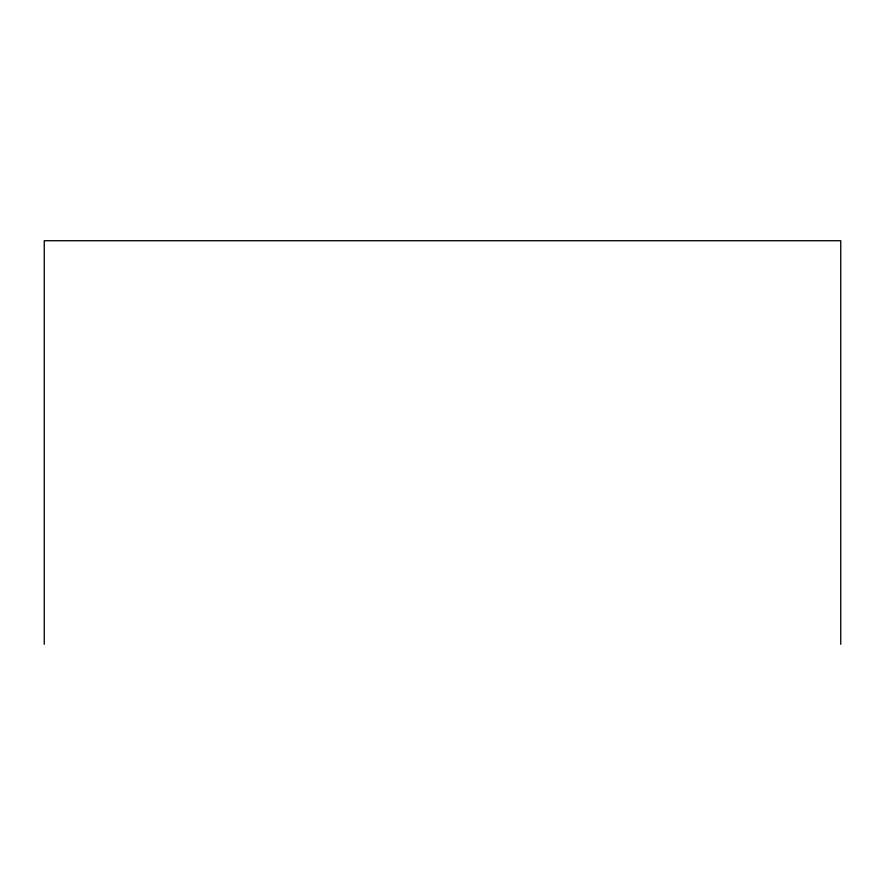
<?xml version="1.0" encoding="UTF-8"?>
<svg xmlns="http://www.w3.org/2000/svg" width="885" height="885" viewBox="0 0 885 885"><rect width="100%" height="100%" fill="white"/><g stroke="black" fill="none" stroke-linecap="round" stroke-linejoin="round"><path stroke-width="1.33" d="M840.75 644.28L840.75 240.72L44.25 240.72L44.25 644.28"/></g></svg>
